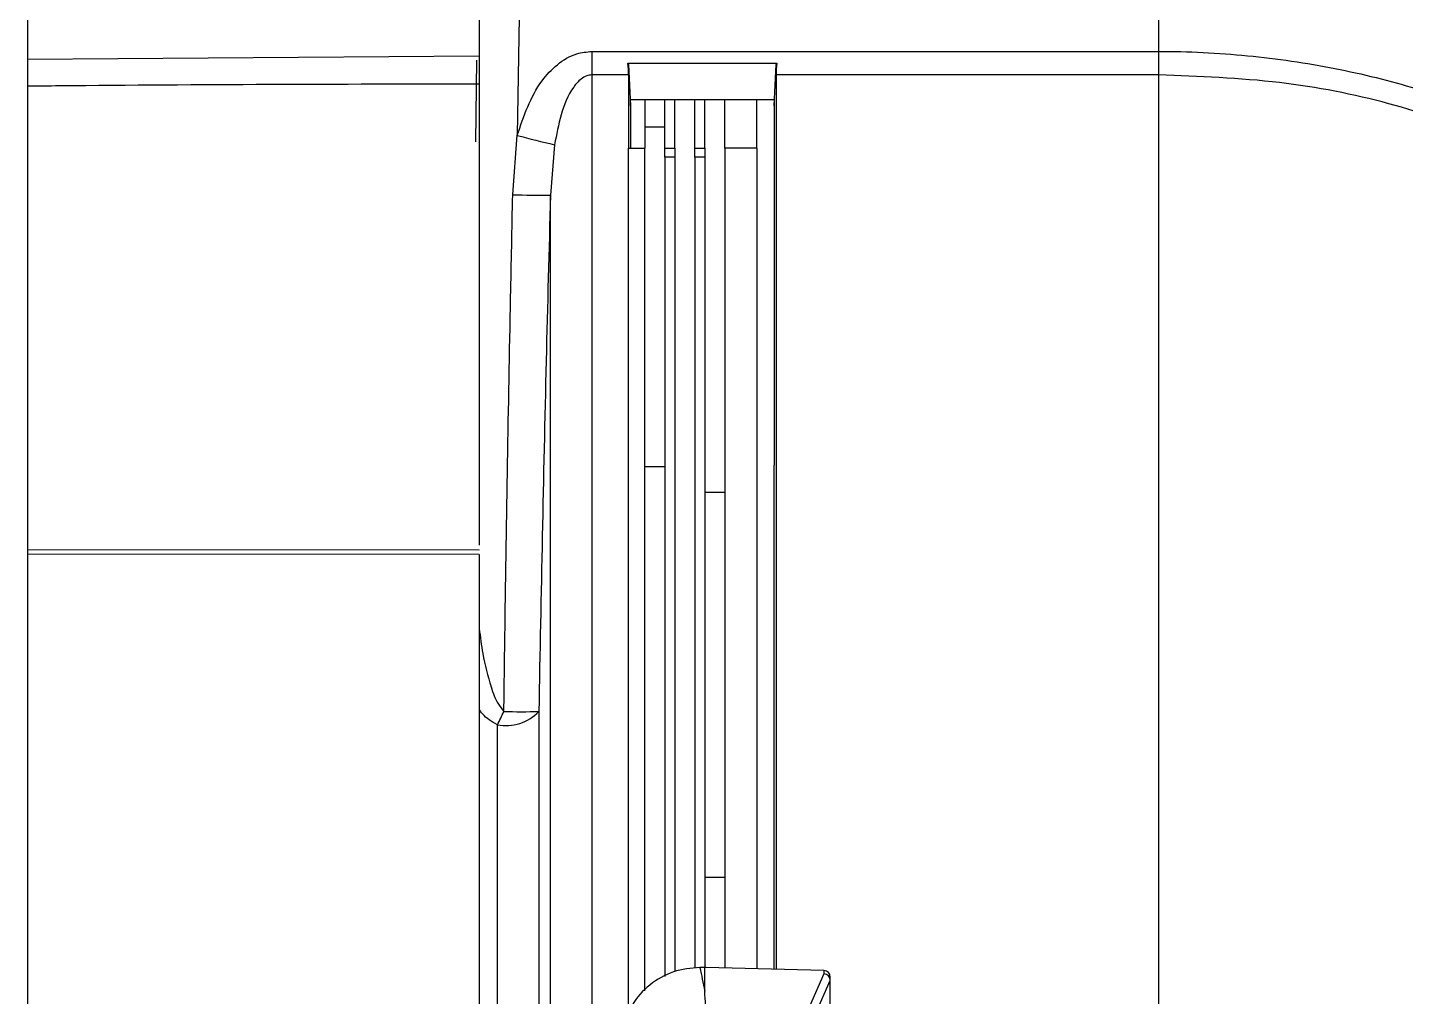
# Model space of a CAD drawing. Extents: x 11 to 120, y 2 to 94.
# Drawn here: x 20.089 to 22.148, y 41.051 to 42.5 of the extents above; entities that cross this region are included whole.
import ezdxf

# ---------------------------------------------------------------- set-up
doc = ezdxf.new("R2010")
doc.units = 0
doc.header["$MEASUREMENT"] = 0
doc.layers.add('OBJECT', color=7, linetype='CONTINUOUS')

msp = doc.modelspace()

# ---------------------------------------------------------------- linework, layer by layer
at = {"layer": 'OBJECT'}
for p, q in [((20.0888, 43.4393), (20.0888, 39.6767)), ((20.8258, 42.6737), (20.8206, 42.3384)), ((21.7788, 42.6737), (21.7788, 42.4639)), ((20.7638, 42.6243), (20.7638, 42.4566)), ((20.9321, 42.4639), (20.9321, 42.4288)), ((20.9321, 42.4639), (21.7788, 42.4639)), ((21.7788, 42.4639), (21.7788, 42.4288)), ((20.7638, 42.4566), (20.0888, 42.4519)), ((20.7586, 42.3285), (20.7604, 42.4508)), ((20.986, 42.4461), (21.2084, 42.4461)), ((20.987, 42.4443), (20.986, 42.4461)), ((20.987, 42.4443), (20.987, 42.4288)), ((20.987, 42.4443), (20.9897, 42.3826)), ((20.987, 42.4288), (20.987, 42.4443)), ((20.987, 42.4443), (20.987, 42.4443)), ((21.2047, 42.3826), (21.2075, 42.4443)), ((21.2084, 42.4461), (21.2075, 42.4443)), ((21.2075, 42.4288), (21.2075, 42.4443)), ((21.2075, 42.4288), (21.2075, 42.4443)), ((21.2075, 42.4443), (21.2075, 42.4443)), ((20.987, 42.4288), (20.9321, 42.4288)), ((20.9321, 42.4288), (20.9321, 40.7601)), ((20.987, 42.4288), (20.987, 42.3193)), ((21.2075, 42.4288), (21.2075, 41.0916)), ((21.7788, 42.4288), (21.2075, 42.4288)), ((21.7788, 42.4288), (21.7788, 40.4893)), ((20.7638, 42.4149), (20.7638, 41.7254)), ((21.2047, 42.3914), (20.9897, 42.3914)), ((20.9897, 42.3826), (20.9897, 42.3914)), ((20.9897, 42.3826), (20.9897, 42.3193)), ((21.011, 42.3914), (21.011, 42.3193)), ((21.041, 42.3193), (21.041, 42.3914)), ((21.0559, 42.3193), (21.0559, 42.3914)), ((21.0859, 42.3193), (21.0859, 42.3914)), ((21.1008, 42.3193), (21.1008, 42.3914)), ((21.1308, 42.3193), (21.1308, 42.3914)), ((21.1788, 42.3193), (21.1788, 42.3914)), ((21.2047, 42.3914), (21.2047, 42.3826)), ((21.2047, 42.3826), (21.2047, 41.845)), ((20.8138, 42.2497), (20.8206, 42.3384)), ((21.041, 42.3508), (21.011, 42.3508)), ((20.8764, 42.3244), (20.8702, 42.2491)), ((20.987, 41.026), (20.987, 42.3193)), ((20.987, 42.3193), (21.011, 42.3193)), ((21.011, 41.0593), (21.011, 42.3193)), ((21.041, 42.3193), (21.0559, 42.3193)), ((21.041, 42.3057), (21.041, 42.3193)), ((21.0559, 42.3193), (21.0559, 42.3057)), ((21.0859, 42.3193), (21.1008, 42.3193)), ((21.0859, 42.3057), (21.0859, 42.3193)), ((21.1008, 42.3193), (21.1008, 42.3057)), ((21.1788, 42.3193), (21.1308, 42.3193)), ((21.1308, 42.3193), (21.1308, 41.0936)), ((21.1788, 42.3193), (21.1788, 41.0923)), ((21.0559, 42.3057), (21.041, 42.3057)), ((21.041, 42.3057), (21.041, 41.0805)), ((21.0559, 42.3057), (21.0559, 41.088)), ((21.1008, 42.3057), (21.0859, 42.3057)), ((21.0859, 42.3057), (21.0859, 41.0932)), ((21.1008, 42.3057), (21.1008, 41.0943)), ((20.8702, 40.4893), (20.8702, 42.2491)), ((21.041, 41.8425), (21.011, 41.8425)), ((21.2047, 41.845), (21.2047, 41.8454)), ((21.2047, 41.0916), (21.2047, 41.8454)), ((21.2047, 41.845), (21.2047, 41.845)), ((21.1308, 41.8042), (21.1008, 41.8042)), ((20.0888, 41.719), (20.7638, 41.7187)), ((20.7638, 41.7182), (20.0888, 41.7186)), ((20.7638, 41.7182), (20.7638, 41.7187)), ((20.7638, 41.7119), (20.0888, 41.7123)), ((20.7638, 41.7119), (20.7638, 40.8497)), ((20.8528, 41.477), (20.8528, 40.4893)), ((20.7909, 40.4893), (20.7909, 41.4571)), ((21.1308, 41.2286), (21.1008, 41.2286)), ((21.0992, 41.0943), (21.094, 41.0943)), ((21.1008, 41.0589), (21.1008, 41.0943)), ((21.2785, 41.0897), (21.1023, 41.0943)), ((21.2788, 41.0848), (21.2572, 41.0358)), ((21.2788, 41.0897), (21.2788, 41.0848)), ((21.2883, 41.0749), (21.2883, 41.0797)), ((21.2667, 41.0259), (21.2883, 41.0749)), ((21.2883, 40.9599), (21.2883, 41.0749))]:
    msp.add_line(p, q, dxfattribs=at)
for centre, radius, start, end in [((21.2828, 44.0566), 1.7793, 254.9449, 256.7966), ((20.8519, 43.1845), 0.9356, 267.6695, 271.1244), ((20.8036, 41.5235), 0.0677, 259.1411, 316.5665), ((20.4379, 41.642), 0.3985, 332.3505, 335.5345), ((20.8258, 42.3387), 0.8621, 268.3237, 271.7929), ((21.094, 40.9743), 0.12, 90, 90.1914), ((21.0992, 40.9743), 0.12, 89.2499, 90), ((21.0992, 40.9743), 0.12, 88.5, 89.2499), ((21.2783, 41.0797), 0.01, 87, 88.5), ((21.2783, 41.0797), 0.01, 0, 87)]:
    msp.add_arc(centre, radius, start, end, dxfattribs=at)
for centre, major_axis, ratio, start_param, end_param in [((20.9688, 42.4649), (-0.0113, 0.0619), 0.229753, 4.047964, 4.362323), ((21.2256, 42.4649), (0.0113, 0.0619), 0.229686, 1.920835, 2.235195), ((23.1633, 41.5877), (0, 2.3412), 0.904333, 1.783132, 1.798644), ((21.2783, 41.0749), (0.00979, -0.00206), 0.992047, 0.21202, 1.724102), ((21.2783, 41.0516), (0.0094, 0.0253), 0.138337, 5.925485, 5.931839)]:
    msp.add_ellipse(centre, major_axis=major_axis, ratio=ratio, start_param=start_param, end_param=end_param, dxfattribs=at)
for points, knots in [([(20.8206, 42.3384), (20.8304, 42.3672), (20.8437, 42.4067), (20.8795, 42.4451), (20.9057, 42.4613), (20.9245, 42.4631), (20.9321, 42.4639)], [0, 0, 0, 0, 0.50075, 0.686143, 0.873076, 1, 1, 1, 1]), ([(21.7788, 42.4639), (21.7788, 42.4639), (21.8232, 42.4639), (21.9123, 42.4596), (22.0418, 42.4407), (22.1648, 42.4099), (22.242, 42.3828), (22.2786, 42.3671), (22.2786, 42.3671)], [0, 0, 0, 0, 0.0000045, 0.2546803, 0.5093556, 0.7546737, 0.9999954, 1, 1, 1, 1]), ([(20.7638, 42.4566), (20.7638, 42.4527), (20.7638, 42.4421), (20.7638, 42.4275), (20.7638, 42.4184), (20.7638, 42.4149)], [0, 0, 0, 0, 0.263884, 0.723099, 1, 1, 1, 1]), ([(20.9321, 42.4288), (20.9295, 42.4285), (20.9236, 42.4278), (20.9137, 42.4216), (20.8981, 42.4032), (20.8848, 42.3691), (20.8792, 42.3394), (20.8764, 42.3244)], [0, 0, 0, 0, 0.061062, 0.137018, 0.266872, 0.630195, 1, 1, 1, 1]), ([(22.2721, 42.337), (22.2232, 42.3544), (22.1238, 42.3896), (21.9565, 42.422), (21.8394, 42.4265), (21.7788, 42.4288)], [0, 0, 0, 0, 0.319145, 0.647516, 1, 1, 1, 1]), ([(20.7638, 42.4149), (20.6593, 42.4148), (20.4503, 42.4145), (20.2253, 42.4132), (20.1048, 42.4119), (20.0888, 42.4117)], [0, 0, 0, 0, 0.46446, 0.928893, 1, 1, 1, 1]), ([(20.8006, 41.4769), (20.8012, 41.5183), (20.8039, 41.7249), (20.8083, 41.9825), (20.8128, 42.1987), (20.8138, 42.2497)], [0, 0, 0, 0, 0.160413, 0.802068, 1, 1, 1, 1]), ([(20.8702, 42.2491), (20.868, 42.1665), (20.8611, 41.9092), (20.8561, 41.6518), (20.8528, 41.477)], [0, 0, 0, 0, 0.321063, 1, 1, 1, 1]), ([(20.7638, 41.601), (20.7654, 41.5884), (20.7689, 41.5589), (20.7788, 41.5211), (20.789, 41.4913), (20.7978, 41.4804), (20.8006, 41.4769)], [0, 0, 0, 0, 0.290992, 0.68416, 0.898053, 1, 1, 1, 1]), ([(20.7909, 41.4571), (20.7826, 41.4617), (20.7718, 41.4678), (20.7654, 41.4777), (20.7638, 41.48)], [0, 0, 0, 0, 0.7624663, 1, 1, 1, 1]), ([(21.0936, 41.0943), (21.0801, 41.093), (21.0532, 41.0903), (21.0175, 41.0695), (20.9901, 41.0397), (20.9816, 41.0149), (20.9774, 41.0028)], [0, 0, 0, 0, 0.253584, 0.507164, 0.760847, 1, 1, 1, 1]), ([(21.1098, 40.9717), (21.1097, 40.9724), (21.1092, 40.9759), (21.107, 40.9907), (21.103, 41.0191), (21.1016, 41.0446), (21.1008, 41.0589)], [0, 0, 0, 0, 0.024148, 0.120739, 0.507103, 1, 1, 1, 1])]:
    msp.add_open_spline(points, degree=3, knots=knots, dxfattribs=at)

doc.saveas('drawing.dxf')
